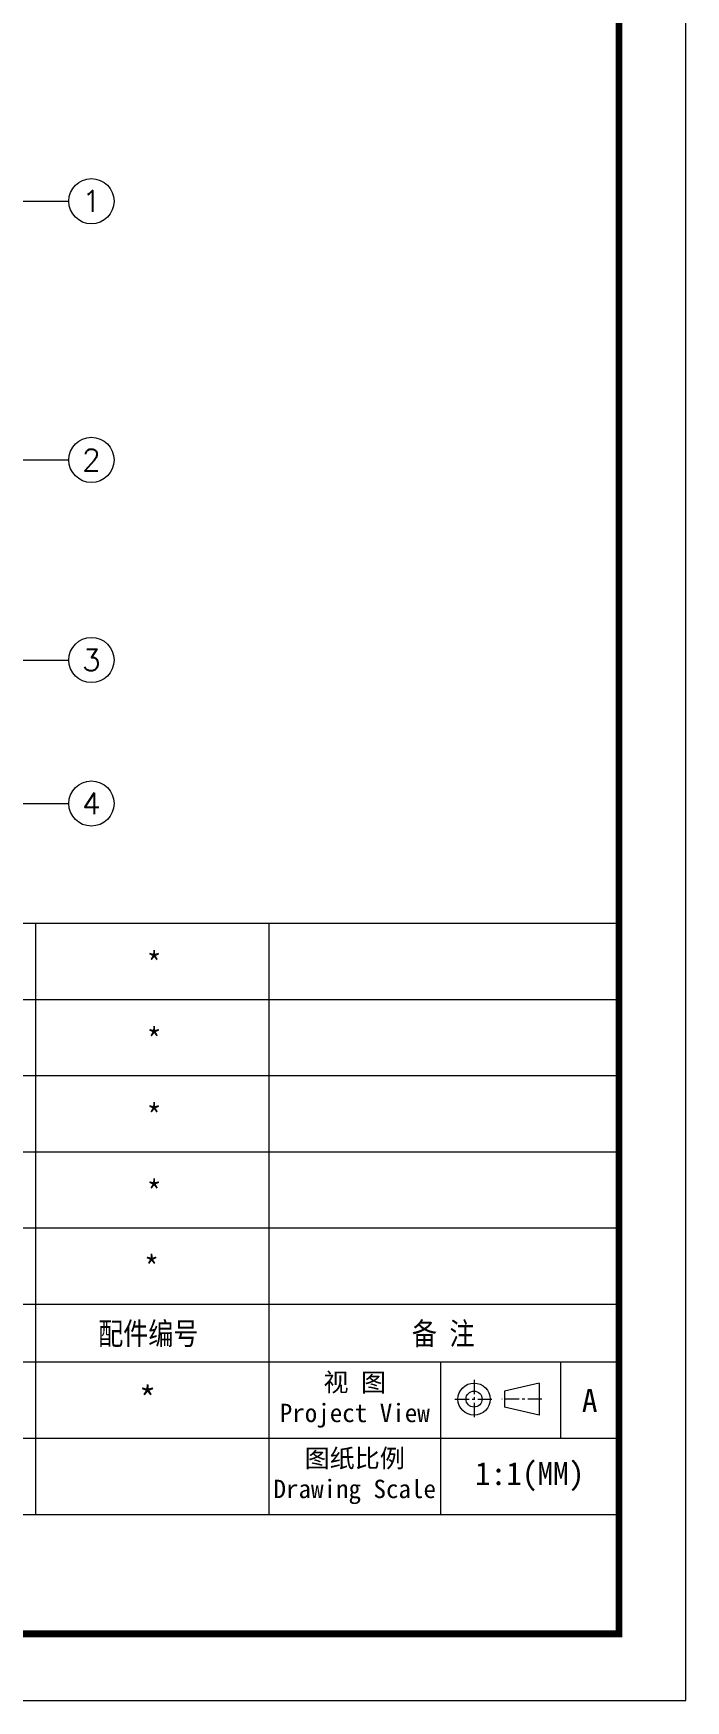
# Model space of a CAD drawing. Header units: millimetres. Extents: x 6239 to 6671, y 1393 to 1694.
# Drawn here: x 6598.2 to 6670.9, y 1393.3 to 1579.1 of the extents above; entities that cross this region are included whole.
import ezdxf
from ezdxf.enums import TextEntityAlignment as Align

# ---------------------------------------------------------------- set-up
doc = ezdxf.new("R2010")
doc.units = ezdxf.units.MM
doc.linetypes.add('CENTER', pattern=[50.8, 31.75, -6.35, 6.35, -6.35])
doc.layers.add('from', color=7, linetype='Continuous', lineweight=13)
doc.styles.add('ROMAND', font='romand.shx', dxfattribs={"width": 0.75, "bigfont": 'gbcbig.shx'})
doc.styles.add('TXT', font='txt.shx', dxfattribs={"bigfont": 'gbcbig.shx'})
doc.styles.add('宋体', font='', dxfattribs={"height": 15})
doc.styles.get('宋体').set_extended_font_data('SimSun')
doc.dimstyles.new('YanXiu', dxfattribs={"dimtxt": 2.5, "dimasz": 2.2, "dimexe": 1, "dimexo": 0, "dimgap": 0.66, "dimtad": 0, "dimzin": 9, "dimdsep": 46, "dimtxsty": 'ROMAND', "dimblk": 'CLOSEDBLANK', "dimcen": 0, "dimclrd": 3, "dimclre": 3, "dimclrt": 7, "dimazin": 2, "dimtfac": 1, "dimtofl": 0, "dimtmove": 0, "dimatfit": 3, "dimldrblk": 'CLOSEDBLANK', "dimfxl": 0, "dimlwd": 5, "dimlwe": 5, "dimarcsym": 0})

# ---------------------------------------------------------------- blocks, each defined once
blk = doc.blocks.new('_ClosedBlank')
at = {"color": 0, "linetype": 'ByBlock', "lineweight": -2}
for p, q in [((-1, 0.17), (0, 0)), ((-1, 0.17), (-1, -0.17)), ((0, 0), (-1, -0.17))]:
    blk.add_line(p, q, dxfattribs=at)
blk = doc.blocks.new('A$C0C2A059F')
at = {"layer": 'from', "color": 4}
for centre in [(165.89, 99.84), (165.89, 63.79), (165.89, 35.9), (165.89, 15.91)]:
    blk.add_circle(centre, 3.15, dxfattribs=at)
at = {"layer": 'from', "color": 6, "style": 'TXT'}
for s, p in [('1', (165.89, 99.84)), ('2', (165.89, 63.79)), ('3', (165.89, 35.9)), ('4', (165.89, 15.91))]:
    blk.add_text(s, height=3, dxfattribs=at).set_placement(p, align=Align.MIDDLE)
at = {"layer": 'from', "color": 4}
for points in [[(117.55, 99.84), (162.74, 99.84)], [(117.55, 63.79), (162.74, 63.79)], [(117.55, 35.9), (162.74, 35.9)], [(117.55, 15.91), (162.74, 15.91)]]:
    blk.add_leader(points, dimstyle='YanXiu', override={"dimasz": 1.5, "dimldrblk": 'Dot'}, dxfattribs=at)

msp = doc.modelspace()

# ---------------------------------------------------------------- linework, layer by layer
at = {"layer": 'from'}
for p, q in [((6663.462, 1479.888), (6540.05, 1479.888)), ((6598.396, 1479.888), (6598.396, 1437.442)), ((6624.435, 1479.888), (6624.435, 1437.442)), ((6663.462, 1471.399), (6540.05, 1471.399)), ((6663.462, 1462.91), (6540.05, 1462.91)), ((6663.462, 1454.421), (6540.05, 1454.421)), ((6663.462, 1445.932), (6540.05, 1445.932)), ((6663.462, 1437.442), (6540.05, 1437.442)), ((6598.396, 1437.442), (6598.396, 1430.991)), ((6624.435, 1437.442), (6624.435, 1430.991)), ((6663.462, 1430.991), (6540.05, 1430.991)), ((6663.462, 1430.991), (6540.05, 1430.991)), ((6598.396, 1430.991), (6598.396, 1413.998)), ((6624.435, 1430.991), (6624.435, 1413.998)), ((6643.57, 1430.991), (6643.57, 1413.998)), ((6656.948, 1430.991), (6656.948, 1422.494)), ((6654.585, 1428.678), (6650.71, 1427.783)), ((6650.71, 1427.783), (6650.71, 1425.994)), ((6654.585, 1428.678), (6654.585, 1425.099)), ((6654.585, 1425.099), (6650.71, 1425.994)), ((6663.462, 1422.494), (6540.05, 1422.494)), ((6663.462, 1413.998), (6540.05, 1413.998)), ((6663.462, 1400.722), (6541.074, 1400.722))]:
    msp.add_line(p, q, dxfattribs=at)
at = {"layer": 'from', "color": 1, "linetype": 'CENTER', "ltscale": 0.05}
for p, q in [((6647.307, 1429.019), (6647.307, 1424.758)), ((6645.177, 1426.888), (6649.438, 1426.888)), ((6654.883, 1426.888), (6650.412, 1426.888))]:
    msp.add_line(p, q, dxfattribs=at)
at = {"layer": 'from'}
msp.add_lwpolyline([(6238.663, 1393.273), (6670.911, 1393.273), (6670.911, 1693.647), (6238.663, 1693.647)], close=True, dxfattribs=at)
at = {"layer": 'from', "const_width": 0.745}
msp.add_lwpolyline([(6246.112, 1400.722), (6246.112, 1686.197), (6663.462, 1686.197), (6663.462, 1400.722), (6246.112, 1400.722)], dxfattribs=at)
at = {"layer": 'from'}
for radius in [1.789, 0.895]:
    msp.add_circle((6647.307, 1426.888), radius, dxfattribs=at)

# ---------------------------------------------------------------- block references
at = {"xscale": 0.8, "yscale": 0.8, "zscale": 0.8}
msp.add_blockref('A$C0C2A059F', (6471.922, 1480.553), dxfattribs=at)

# ---------------------------------------------------------------- texts
at = {"layer": 'from', "style": '宋体', "width": 0.925926}
for p in [(6611.629, 1475.551), (6611.629, 1467.062), (6611.629, 1458.573), (6611.629, 1450.084), (6611.346, 1441.687)]:
    msp.add_text('*', height=2.614, dxfattribs=at).set_placement(p, align=Align.MIDDLE)
at = {"layer": 'from', "style": '宋体', "width": 0.823045}
for s, p in [('配件编号', (6605.389, 1432.951)), ('备 注', (6640.38, 1432.944))]:
    msp.add_text(s, height=2.4892, dxfattribs=at).set_placement(p)
at = {"layer": 'from', "style": '宋体'}
msp.add_text('*', height=2.794, dxfattribs=at).set_placement((6610.897, 1426.912), align=Align.MIDDLE_CENTER)
at = {"layer": 'from', "attachment_point": 5, "style": '宋体'}
for s, insert, char_height in [('视 图\\PProject View', (6634.003, 1426.742), 2.04869), ('{\\fSimSun|b0|i0|c134|p2;A}', (6660.205, 1426.742), 2.56087), ('图纸比例\\PDrawing Scale', (6634.003, 1418.246), 2.04869), ('1:1(MM)', (6653.516, 1418.246), 2.5609)]:
    msp.add_mtext(s, dxfattribs=dict(at, insert=insert, char_height=char_height))

doc.saveas('drawing.dxf')
